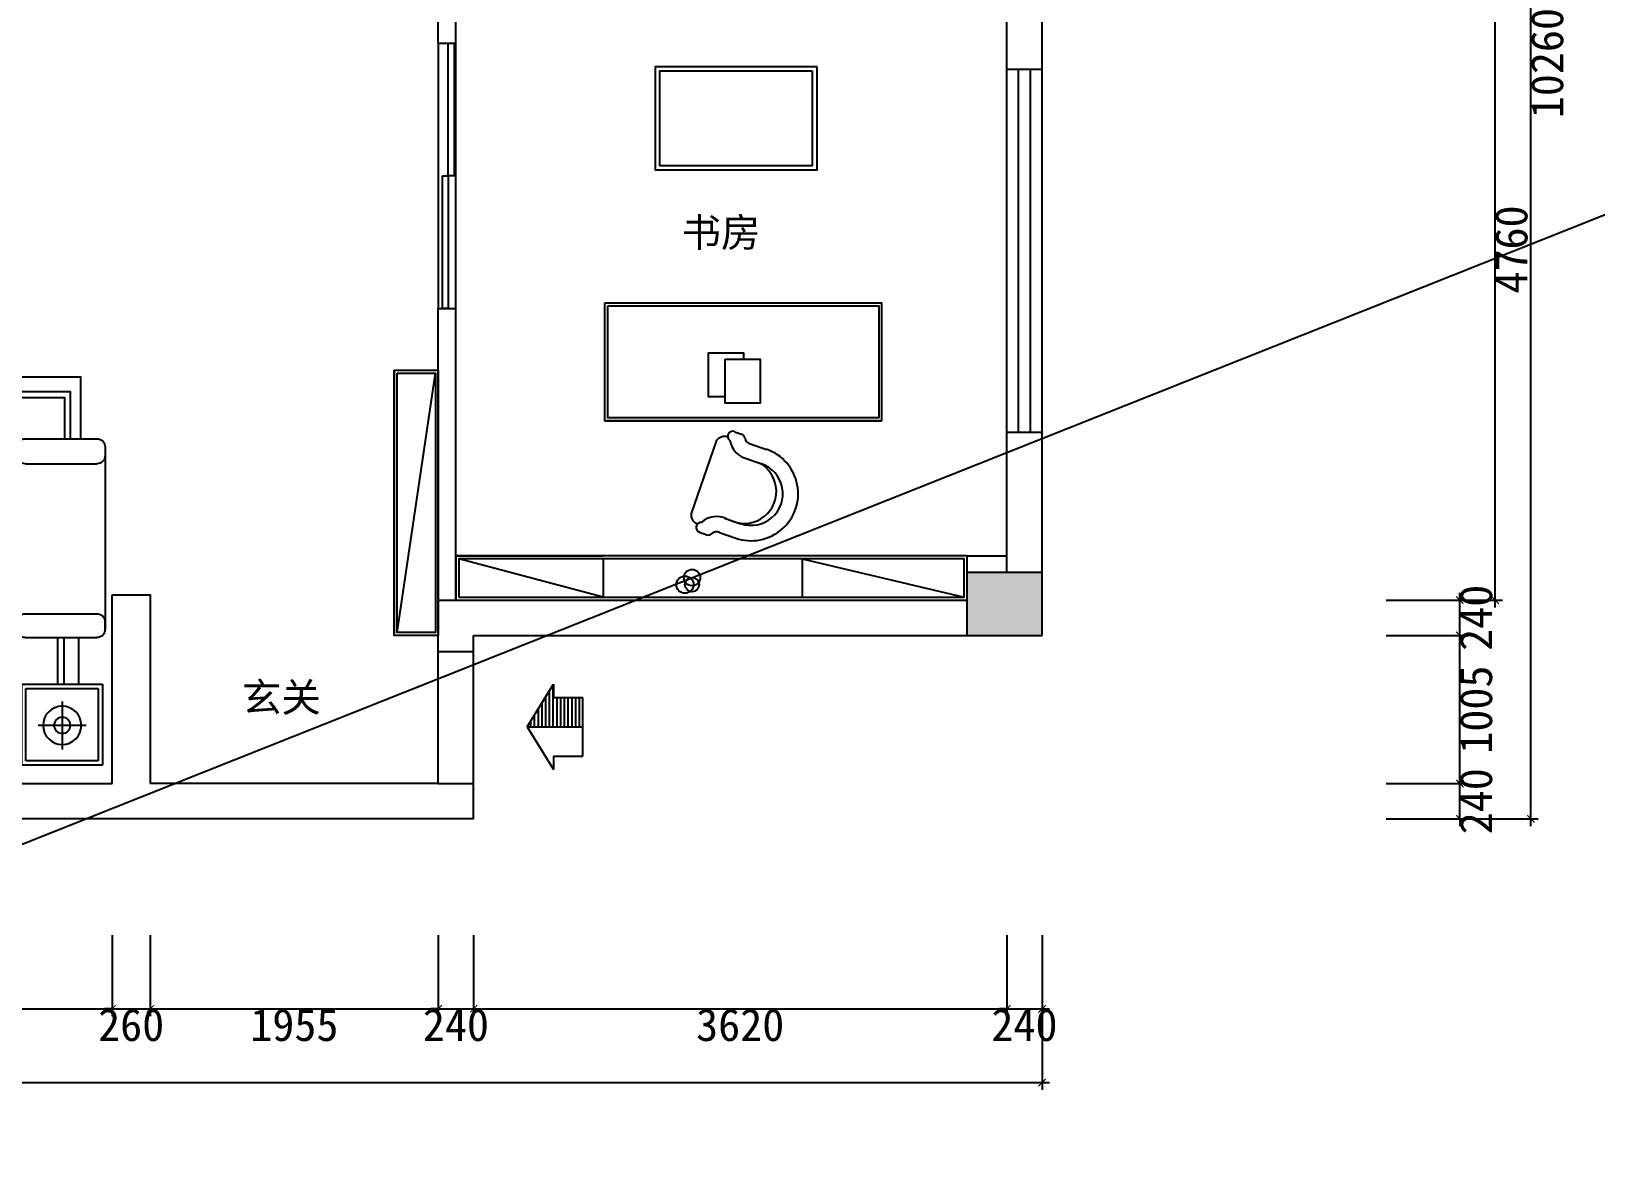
# Model space of a CAD drawing. Header units: millimetres. Extents: x 39175 to 443077, y -41362 to 75939.
# Drawn here: x 385348 to 395970, y 50766 to 58479 of the extents above; entities that cross this region are included whole.
import ezdxf
from ezdxf.enums import TextEntityAlignment as Align

# ---------------------------------------------------------------- set-up
doc = ezdxf.new("R2010")
doc.units = ezdxf.units.MM
for name, color, linetype in [('016-P平面家具', 51, 'Continuous'), ('COLUMN', 7, 'Continuous'), ('墙体', 7, 'Continuous')]:
    doc.layers.add(name, color=color, linetype=linetype)
doc.styles.add('ar', font='arial.ttf')
doc.styles.get("Standard").update_dxf_attribs({"font": ''})
doc.styles.get('Standard').set_extended_font_data('NSimSun')
doc.dimstyles.new('ISO-25', dxfattribs={"dimtxt": 220, "dimasz": 50, "dimexe": 50, "dimexo": 0.625, "dimtad": 2, "dimdec": 0, "dimtxsty": 'Standard', "dimblk": 'ARCHTICK', "dimcen": 2.5, "dimdle": 50, "dimclrd": 251, "dimclre": 251, "dimclrt": 51, "dimadec": 0, "dimazin": 0, "dimtfac": 1, "dimtdec": 0, "dimtix": 1, "dimtmove": 2, "dimatfit": 3, "dimfxl": 500, "dimfxlon": 1, "dimarcsym": 0})

# ---------------------------------------------------------------- blocks, each defined once
blk = doc.blocks.new('_ArchTick')
at = {"color": 0, "linetype": 'ByBlock', "const_width": 0.15}
blk.add_lwpolyline([(-0.5, -0.5), (0.5, 0.5)], dxfattribs=at)
blk = doc.blocks.new('*D141')
at = {"color": 251, "lineweight": -2, "transparency": 16777216}
for p, q in [((381146, 52344), (381146, 51794)), ((385896, 52344), (385896, 51794)), ((381096, 51844), (385946, 51844))]:
    blk.add_line(p, q, dxfattribs=at)
at = {"layer": 'Defpoints', "color": 0, "transparency": 16777216}
for p in [(381146, 53373), (385896, 53373), (385896, 51844)]:
    blk.add_point(p, dxfattribs=at)
at = {"color": 251, "lineweight": -2, "transparency": 16777216, "xscale": 50, "yscale": 50, "zscale": 50, "rotation": 180}
blk.add_blockref('_ArchTick', (381146, 51844), dxfattribs=at)
at = {"color": 251, "lineweight": -2, "transparency": 16777216, "xscale": 50, "yscale": 50, "zscale": 50}
blk.add_blockref('_ArchTick', (385896, 51844), dxfattribs=at)
at = {"color": 51, "transparency": 16777216, "insert": (383521, 51734), "char_height": 220, "attachment_point": 5}
blk.add_mtext('4750', dxfattribs=at)
blk = doc.blocks.new('*D151')
at = {"color": 251, "lineweight": -2, "transparency": 16777216}
for p, q in [((385896, 52344), (385896, 51794)), ((386156, 52344), (386156, 51794)), ((385896, 51844), (385846, 51844)), ((385896, 51844), (386156, 51844)), ((386156, 51844), (386206, 51844))]:
    blk.add_line(p, q, dxfattribs=at)
at = {"layer": 'Defpoints', "color": 0, "transparency": 16777216}
for p in [(385896, 53373), (386156, 53373), (386156, 51844)]:
    blk.add_point(p, dxfattribs=at)
at = {"color": 251, "lineweight": -2, "transparency": 16777216, "xscale": 50, "yscale": 50, "zscale": 50}
blk.add_blockref('_ArchTick', (385896, 51844), dxfattribs=at)
at = {"color": 251, "lineweight": -2, "transparency": 16777216, "xscale": 50, "yscale": 50, "zscale": 50, "rotation": 180}
blk.add_blockref('_ArchTick', (386156, 51844), dxfattribs=at)
at = {"color": 51, "transparency": 16777216, "insert": (386026, 51734), "char_height": 220, "attachment_point": 5}
blk.add_mtext('260', dxfattribs=at)
blk = doc.blocks.new('*D142')
at = {"color": 251, "lineweight": -2, "transparency": 16777216}
for p, q in [((386156, 52344), (386156, 51794)), ((388111, 52344), (388111, 51794)), ((386106, 51844), (388161, 51844))]:
    blk.add_line(p, q, dxfattribs=at)
at = {"layer": 'Defpoints', "color": 0, "transparency": 16777216}
for p in [(386156, 53373), (388111, 53373), (388111, 51844)]:
    blk.add_point(p, dxfattribs=at)
at = {"color": 251, "lineweight": -2, "transparency": 16777216, "xscale": 50, "yscale": 50, "zscale": 50, "rotation": 180}
blk.add_blockref('_ArchTick', (386156, 51844), dxfattribs=at)
at = {"color": 251, "lineweight": -2, "transparency": 16777216, "xscale": 50, "yscale": 50, "zscale": 50}
blk.add_blockref('_ArchTick', (388111, 51844), dxfattribs=at)
at = {"color": 51, "transparency": 16777216, "insert": (387134, 51734), "char_height": 220, "attachment_point": 5}
blk.add_mtext('1955', dxfattribs=at)
blk = doc.blocks.new('*D143')
at = {"color": 251, "lineweight": -2, "transparency": 16777216}
for p, q in [((388111, 52344), (388111, 51794)), ((388351, 52344), (388351, 51794)), ((388111, 51844), (388061, 51844)), ((388111, 51844), (388351, 51844)), ((388351, 51844), (388401, 51844))]:
    blk.add_line(p, q, dxfattribs=at)
at = {"layer": 'Defpoints', "color": 0, "transparency": 16777216}
for p in [(388111, 53373), (388351, 53373), (388351, 51844)]:
    blk.add_point(p, dxfattribs=at)
at = {"color": 251, "lineweight": -2, "transparency": 16777216, "xscale": 50, "yscale": 50, "zscale": 50}
blk.add_blockref('_ArchTick', (388111, 51844), dxfattribs=at)
at = {"color": 251, "lineweight": -2, "transparency": 16777216, "xscale": 50, "yscale": 50, "zscale": 50, "rotation": 180}
blk.add_blockref('_ArchTick', (388351, 51844), dxfattribs=at)
at = {"color": 51, "transparency": 16777216, "insert": (388231, 51734), "char_height": 220, "attachment_point": 5}
blk.add_mtext('240', dxfattribs=at)
blk = doc.blocks.new('*D144')
at = {"color": 251, "lineweight": -2, "transparency": 16777216}
for p, q in [((388351, 52344), (388351, 51794)), ((391971, 52344), (391971, 51794)), ((388301, 51844), (392021, 51844))]:
    blk.add_line(p, q, dxfattribs=at)
at = {"layer": 'Defpoints', "color": 0, "transparency": 16777216}
for p in [(391971, 54808), (388351, 53373), (391971, 51844)]:
    blk.add_point(p, dxfattribs=at)
at = {"color": 251, "lineweight": -2, "transparency": 16777216, "xscale": 50, "yscale": 50, "zscale": 50, "rotation": 180}
blk.add_blockref('_ArchTick', (388351, 51844), dxfattribs=at)
at = {"color": 251, "lineweight": -2, "transparency": 16777216, "xscale": 50, "yscale": 50, "zscale": 50}
blk.add_blockref('_ArchTick', (391971, 51844), dxfattribs=at)
at = {"color": 51, "transparency": 16777216, "insert": (390161, 51734), "char_height": 220, "attachment_point": 5}
blk.add_mtext('3620', dxfattribs=at)
blk = doc.blocks.new('*D145')
at = {"color": 251, "lineweight": -2, "transparency": 16777216}
for p, q in [((391971, 52344), (391971, 51794)), ((392211, 52344), (392211, 51794)), ((391971, 51844), (391921, 51844)), ((391971, 51844), (392211, 51844)), ((392211, 51844), (392261, 51844))]:
    blk.add_line(p, q, dxfattribs=at)
at = {"layer": 'Defpoints', "color": 0, "transparency": 16777216}
for p in [(391971, 54808), (392211, 54378), (392211, 51844)]:
    blk.add_point(p, dxfattribs=at)
at = {"color": 251, "lineweight": -2, "transparency": 16777216, "xscale": 50, "yscale": 50, "zscale": 50}
blk.add_blockref('_ArchTick', (391971, 51844), dxfattribs=at)
at = {"color": 251, "lineweight": -2, "transparency": 16777216, "xscale": 50, "yscale": 50, "zscale": 50, "rotation": 180}
blk.add_blockref('_ArchTick', (392211, 51844), dxfattribs=at)
at = {"color": 51, "transparency": 16777216, "insert": (392091, 51734), "char_height": 220, "attachment_point": 5}
blk.add_mtext('240', dxfattribs=at)
blk = doc.blocks.new('*D152')
at = {"color": 251, "lineweight": -2, "transparency": 16777216}
for p, q in [((394547, 53373), (395097, 53373)), ((395047, 53373), (395047, 53423)), ((395047, 53133), (395047, 53373)), ((394547, 53133), (395097, 53133)), ((395047, 53133), (395047, 53083))]:
    blk.add_line(p, q, dxfattribs=at)
at = {"layer": 'Defpoints', "color": 0, "transparency": 16777216}
for p in [(388111, 53373), (395047, 53373), (388351, 53133)]:
    blk.add_point(p, dxfattribs=at)
at = {"color": 251, "lineweight": -2, "transparency": 16777216, "xscale": 50, "yscale": 50, "zscale": 50}
for p, rotation in [((395047, 53373), 270), ((395047, 53133), 90)]:
    blk.add_blockref('_ArchTick', p, dxfattribs=dict(at, rotation=rotation))
at = {"color": 51, "transparency": 16777216, "insert": (395158, 53253), "char_height": 220, "attachment_point": 5, "rotation": 90}
blk.add_mtext('240', dxfattribs=at)
blk = doc.blocks.new('*D153')
at = {"color": 251, "lineweight": -2, "transparency": 16777216}
for p, q in [((395047, 53323), (395047, 54428)), ((394547, 54378), (395097, 54378)), ((394547, 53373), (395097, 53373))]:
    blk.add_line(p, q, dxfattribs=at)
at = {"layer": 'Defpoints', "color": 0, "transparency": 16777216}
for p in [(392211, 54378), (395047, 54378), (388111, 53373)]:
    blk.add_point(p, dxfattribs=at)
at = {"color": 251, "lineweight": -2, "transparency": 16777216, "xscale": 50, "yscale": 50, "zscale": 50}
for p, rotation in [((395047, 54378), 90), ((395047, 53373), 270)]:
    blk.add_blockref('_ArchTick', p, dxfattribs=dict(at, rotation=rotation))
at = {"color": 51, "transparency": 16777216, "insert": (395158, 53875), "char_height": 220, "attachment_point": 5, "rotation": 90}
blk.add_mtext('1005', dxfattribs=at)
blk = doc.blocks.new('*D154')
at = {"color": 251, "lineweight": -2, "transparency": 16777216}
for p, q in [((394547, 54618), (395097, 54618)), ((395047, 54618), (395047, 54668)), ((395047, 54378), (395047, 54618)), ((394547, 54378), (395097, 54378)), ((395047, 54378), (395047, 54328))]:
    blk.add_line(p, q, dxfattribs=at)
at = {"layer": 'Defpoints', "color": 0, "transparency": 16777216}
for p in [(391701, 54618), (395047, 54618), (392211, 54378)]:
    blk.add_point(p, dxfattribs=at)
at = {"color": 251, "lineweight": -2, "transparency": 16777216, "xscale": 50, "yscale": 50, "zscale": 50}
for p, rotation in [((395047, 54618), 270), ((395047, 54378), 90)]:
    blk.add_blockref('_ArchTick', p, dxfattribs=dict(at, rotation=rotation))
at = {"color": 51, "transparency": 16777216, "insert": (395158, 54498), "char_height": 220, "attachment_point": 5, "rotation": 90}
blk.add_mtext('240', dxfattribs=at)
blk = doc.blocks.new('*D155')
at = {"color": 251, "lineweight": -2, "transparency": 16777216}
for p, q in [((394787, 59378), (395337, 59378)), ((395287, 54568), (395287, 59428)), ((394787, 54618), (395337, 54618))]:
    blk.add_line(p, q, dxfattribs=at)
at = {"layer": 'Defpoints', "color": 0, "transparency": 16777216}
for p in [(392211, 59378), (395287, 59378), (391701, 54618)]:
    blk.add_point(p, dxfattribs=at)
at = {"color": 251, "lineweight": -2, "transparency": 16777216, "xscale": 50, "yscale": 50, "zscale": 50}
for p, rotation in [((395287, 59378), 90), ((395287, 54618), 270)]:
    blk.add_blockref('_ArchTick', p, dxfattribs=dict(at, rotation=rotation))
at = {"color": 51, "transparency": 16777216, "insert": (395398, 56998), "char_height": 220, "attachment_point": 5, "rotation": 90}
blk.add_mtext('4760', dxfattribs=at)
blk = doc.blocks.new('*D147')
at = {"color": 251, "lineweight": -2, "transparency": 16777216}
for p, q in [((374831, 51844), (374831, 51294)), ((392211, 51844), (392211, 51294)), ((374781, 51344), (392261, 51344))]:
    blk.add_line(p, q, dxfattribs=at)
at = {"layer": 'Defpoints', "color": 0, "transparency": 16777216}
for p in [(392211, 54378), (374831, 53133), (392211, 51344)]:
    blk.add_point(p, dxfattribs=at)
at = {"color": 251, "lineweight": -2, "transparency": 16777216, "xscale": 50, "yscale": 50, "zscale": 50, "rotation": 180}
blk.add_blockref('_ArchTick', (374831, 51344), dxfattribs=at)
at = {"color": 251, "lineweight": -2, "transparency": 16777216, "xscale": 50, "yscale": 50, "zscale": 50}
blk.add_blockref('_ArchTick', (392211, 51344), dxfattribs=at)
at = {"color": 51, "transparency": 16777216, "insert": (383521, 51234), "char_height": 220, "attachment_point": 5}
blk.add_mtext('17380', dxfattribs=at)
blk = doc.blocks.new('*D175')
at = {"color": 251, "lineweight": -2, "transparency": 16777216}
for p, q in [((395530, 53083), (395530, 63443)), ((395030, 63393), (395580, 63393)), ((395030, 53133), (395580, 53133))]:
    blk.add_line(p, q, dxfattribs=at)
at = {"layer": 'Defpoints', "color": 0, "transparency": 16777216}
for p in [(388351, 63393), (395530, 63393), (388351, 53133)]:
    blk.add_point(p, dxfattribs=at)
at = {"color": 251, "lineweight": -2, "transparency": 16777216, "xscale": 50, "yscale": 50, "zscale": 50}
for p, rotation in [((395530, 63393), 90), ((395530, 53133), 270)]:
    blk.add_blockref('_ArchTick', p, dxfattribs=dict(at, rotation=rotation))
at = {"color": 51, "transparency": 16777216, "insert": (395641, 58263), "char_height": 220, "attachment_point": 5, "rotation": 90}
blk.add_mtext('10260', dxfattribs=at)
blk = doc.blocks.new('YTYT')
at = {"layer": '016-P平面家具'}
for p, q in [((128945, -21545), (128836, -21507)), ((129081, -21546), (129033, -21529)), ((128911, -21642), (128802, -21604)), ((128968, -22165), (129139, -21673)), ((128770, -22049), (128661, -22011)), ((128736, -22147), (128627, -22109)), ((128844, -22229), (128796, -22213))]:
    blk.add_line(p, q, dxfattribs=at)
for centre, radius, start, end in [((128731, -21808), 319, 70.8731, 250.8731), ((128966, -21503), 46.5, 243.2905, 313.2868), ((129022, -21562), 34.4, 70.8731, 133.2868), ((129070, -21579), 34.4, 266.2069, 70.8731), ((128731, -21808), 215, 70.8731, 250.8731), ((125844, -21785), 2991, 3.2816, 3.318), ((128966, -21503), 150, 243.2905, 312.7171), ((129074, -21665), 65.5, 352.9364, 71.8295), ((125844, -21785), 2819, 355.458, 355.5646), ((128727, -22192), 150, 9.029, 78.4556), ((128727, -22192), 46.5, 8.4594, 78.4556), ((128807, -22180), 34.4, 188.4594, 250.8731), ((128856, -22197), 34.4, 250.8731, 55.5392), ((128912, -22131), 65.5, 249.9167, 328.8097)]:
    blk.add_arc(centre, radius, start, end, dxfattribs=at)
at = {"layer": '016-P平面家具', "color": 250}
blk.add_arc((128778, -21824), 218, 61.1955, 241.8196, dxfattribs=at)
blk = doc.blocks.new('swrgs e')
at = {"layer": '016-P平面家具', "color": 51, "ltscale": 120}
for p, q in [((381737, 55713), (381250, 55713)), ((381193, 55657), (381193, 54420)), ((381193, 55657), (381193, 55600)), ((381793, 55657), (381793, 54420)), ((381793, 55657), (381793, 55600)), ((381737, 55543), (381250, 55543)), ((385634, 55124), (385634, 54973)), ((381737, 54525), (381250, 54525)), ((381737, 54525), (381250, 54525)), ((381193, 54420), (381193, 54469)), ((381193, 54420), (381193, 54469)), ((381793, 54420), (381793, 54469)), ((381793, 54420), (381793, 54469)), ((381737, 54364), (381250, 54364)), ((381737, 54364), (381250, 54364)), ((382172, 54191), (382744, 54191)), ((382849, 54191), (383572, 54191)), ((383677, 54191), (384249, 54191)), ((384353, 54191), (384925, 54191)), ((382068, 54086), (381963, 54086)), ((382120, 54034), (382120, 54139)), ((382796, 53472), (382796, 54139)), ((382796, 54139), (382796, 53472)), ((383625, 54139), (383625, 53472)), ((383625, 54139), (383625, 53472)), ((383625, 53472), (383625, 54139)), ((383625, 53472), (383625, 54139)), ((384301, 54139), (384301, 53472)), ((384977, 54139), (384977, 53472)), ((385134, 54086), (385030, 54086)), ((381211, 54047), (381211, 53498)), ((381760, 54047), (381211, 54047)), ((381760, 53498), (381760, 54047)), ((381911, 54034), (381911, 53425)), ((382120, 53472), (382120, 54034)), ((382120, 53472), (382120, 54034)), ((384977, 54034), (384977, 53472)), ((384977, 54034), (384977, 53472)), ((385187, 53425), (385187, 54034)), ((385347, 53498), (385347, 54047)), ((385347, 54047), (385896, 54047)), ((385896, 54047), (385896, 53498)), ((381211, 53498), (381760, 53498)), ((382796, 53472), (382120, 53472)), ((385163, 53472), (382120, 53472)), ((383625, 53472), (382796, 53472)), ((385163, 53472), (383625, 53472)), ((385896, 53498), (385347, 53498)), ((381963, 53373), (385134, 53373))]:
    blk.add_line(p, q, dxfattribs=at)
at = {"layer": '016-P平面家具', "color": 250, "ltscale": 120}
for p, q in [((385494, 54973), (385494, 55124)), ((385534, 55124), (385534, 54973)), ((381241, 54018), (381241, 53528)), ((381731, 54018), (381241, 54018)), ((381731, 53528), (381731, 54018)), ((385377, 53528), (385377, 54018)), ((385377, 54018), (385867, 54018)), ((385867, 54018), (385867, 53528)), ((381485, 53931), (381485, 53605)), ((385623, 53931), (385623, 53605)), ((381648, 53770), (381322, 53770)), ((385460, 53770), (385786, 53770)), ((381241, 53528), (381731, 53528)), ((385867, 53528), (385377, 53528))]:
    blk.add_line(p, q, dxfattribs=at)
at = {"layer": '016-P平面家具', "color": 51, "ltscale": 120}
blk.add_lwpolyline([(385716, 55724), (385716, 56133), (381360, 56133), (381360, 55713)], dxfattribs=at)
at = {"layer": '016-P平面家具', "color": 250, "ltscale": 120}
for points in [[(383329, 56033), (381430, 56033), (381430, 55713)], [(383329, 55993), (381470, 55993), (381470, 55713)], [(385616, 55724), (385616, 56033), (383329, 56033)], [(385576, 55724), (385576, 55993), (383329, 55993)], [(381475, 54364), (381475, 54047)], [(381517, 54364), (381517, 54047)], [(385494, 54047), (385494, 54373)], [(385534, 54047), (385534, 54373)], [(381760, 53917), (381911, 53917)], [(381760, 53877), (381911, 53877)], [(385187, 53917), (385347, 53917)], [(385187, 53877), (385347, 53877)]]:
    blk.add_lwpolyline(points, dxfattribs=at)
at = {"layer": '016-P平面家具', "color": 51, "ltscale": 120}
for points in [[(385262, 55124), (385862, 55124), (385862, 55724), (385262, 55724)], [(384359, 54561), (382756, 54561), (382756, 55461), (384359, 55461)], [(385262, 54373), (385862, 54373), (385862, 54973), (385262, 54973)]]:
    blk.add_lwpolyline(points, close=True, dxfattribs=at)
at = {"layer": '016-P平面家具', "color": 250, "ltscale": 120}
blk.add_lwpolyline([(384329, 54591), (382786, 54591), (382786, 55431), (384329, 55431)], close=True, dxfattribs=at)
at = {"layer": '016-P平面家具', "color": 51}
for points in [[(381375, 54364), (381375, 54047)], [(385634, 54047), (385634, 54373)], [(381760, 53777), (381911, 53777)], [(385187, 53777), (385347, 53777)]]:
    blk.add_lwpolyline(points, dxfattribs=at)
at = {"layer": '016-P平面家具', "color": 250, "ltscale": 120}
blk.add_lwpolyline([(382120, 53530, -0.414214), (382172, 53582), (385111, 53582, -0.414214), (385163, 53530), (385163, 53472), (382120, 53472)], format="xyb", close=True, dxfattribs=at)
at = {"layer": '016-P平面家具', "color": 51, "ltscale": 120}
for centre in [(381485, 53768), (385623, 53768)]:
    blk.add_circle(centre, 130, dxfattribs=at)
at = {"layer": '016-P平面家具', "color": 250, "ltscale": 120}
for centre in [(381485, 53768), (385623, 53768)]:
    blk.add_circle(centre, 55, dxfattribs=at)
at = {"layer": '016-P平面家具', "color": 51, "ltscale": 120}
for centre, radius, start, end in [((381250, 55657), 56.3, 90, 180), ((381737, 55657), 56.3, 0, 90), ((381250, 55600), 56.3, 180, 270), ((381737, 55600), 56.3, 270, 0), ((381250, 54469), 56.3, 90, 180), ((381250, 54469), 56.3, 90, 180), ((381737, 54469), 56.3, 0, 90), ((381737, 54469), 56.3, 0, 90), ((381250, 54420), 56.3, 180, 270), ((381250, 54420), 56.3, 180, 270), ((381737, 54420), 56.3, 270, 0), ((381737, 54420), 56.3, 270, 0), ((382172, 54139), 52.4, 90, 180), ((382172, 54139), 52.4, 90, 180), ((382744, 54139), 52.4, 0, 90), ((382849, 54139), 52.4, 90, 180), ((382849, 54139), 52.4, 90, 180), ((383572, 54139), 52.4, 0, 90), ((383572, 54139), 52.4, 0, 90), ((383677, 54139), 52.4, 90, 180), ((383677, 54139), 52.4, 90, 180), ((384249, 54139), 52.4, 0, 90), ((384353, 54139), 52.4, 90, 180), ((384925, 54139), 52.4, 0, 90), ((381963, 54034), 52.4, 90, 180), ((382068, 54034), 52.4, 0, 90), ((385030, 54034), 52.4, 90, 180), ((385134, 54034), 52.4, 0, 90), ((381963, 53425), 52.4, 180, 270), ((385134, 53425), 52.4, 270, 0)]:
    blk.add_arc(centre, radius, start, end, dxfattribs=at)

msp = doc.modelspace()

# ---------------------------------------------------------------- hatches: boundary and pattern name
h = msp.add_hatch(color=8)
h.dxf.hatch_style = 1
h.paths.add_polyline_path([(392211.4, 54807.9), (391701.4, 54807.9), (391701.4, 54377.9), (392211.4, 54377.9)])
h = msp.add_hatch()
h.set_pattern_fill('ANSI31', color=251, scale=8, angle=45, style=0)
h.set_pattern_definition([(90, (388714.404, 53758.2), (-25.4, 5e-15), [])])
h.paths.add_polyline_path([(389092.7, 53958.2), (388892.7, 53958.2), (388892.7, 54048.1), (388714.4, 53758.2), (389092.7, 53758.2)])

# ---------------------------------------------------------------- linework, layer by layer
at = {"color": 3}
msp.add_line((336773, 33674.7), (443077.3, 75939), dxfattribs=at)
for p, q in [((388111.4, 58397.9), (388111.4, 59377.9)), ((388231.4, 58397.9), (388231.4, 59377.9)), ((391971.4, 58222.9), (391971.4, 59377.9)), ((392211.4, 58222.9), (392211.4, 59377.9)), ((388111.4, 58397.9), (388231.4, 58397.9)), ((391971.4, 58222.9), (392211.4, 58222.9)), ((388111.4, 54617.9), (388111.4, 56597.9)), ((388111.4, 56597.9), (388231.4, 56597.9)), ((388231.4, 54617.9), (388231.4, 56597.9)), ((387811.4, 56177.9), (387811.4, 54377.9)), ((388111.4, 54377.9), (388111.4, 55877.9)), ((391971.4, 54807.9), (391971.4, 55757.9)), ((391971.4, 55757.9), (392211.4, 55757.9)), ((392211.4, 54377.9), (392211.4, 55757.9)), ((391701.4, 54377.9), (391701.4, 54807.9)), ((391701.4, 54807.9), (392211.4, 54807.9)), ((385896.4, 53372.9), (385896.4, 54652.9)), ((385896.4, 54652.9), (386156.4, 54652.9)), ((386156.4, 53372.9), (386156.4, 54652.9)), ((388111.4, 54267.9), (388111.4, 54617.9)), ((388111.4, 54617.9), (391701.4, 54617.9)), ((388111.4, 54377.9), (387811.4, 54377.9)), ((388351.4, 54377.9), (392211.4, 54377.9)), ((388351.4, 54267.9), (388351.4, 54377.9)), ((388351.4, 54267.9), (388111.4, 54267.9)), ((388892.7, 54048.1), (388892.7, 53958.2)), ((381146.4, 53372.9), (385896.4, 53372.9)), ((388111.4, 53372.9), (386156.4, 53372.9)), ((388111.4, 53372.9), (388351.4, 53372.9)), ((388351.4, 53132.9), (388351.4, 53372.9)), ((388351.4, 53132.9), (374831.4, 53132.9))]:
    msp.add_line(p, q)
at = {"color": 2}
for p, q in [((388111.4, 58397.9), (388111.4, 56597.9)), ((388231.4, 56597.9), (388231.4, 58397.9)), ((388231.4, 54917.9), (389231.4, 54917.9)), ((391701.4, 54917.9), (391971.4, 54917.9)), ((389231.4, 54897.9), (389231.4, 54637.9)), ((390581.4, 54897.9), (390581.4, 54637.9))]:
    msp.add_line(p, q, dxfattribs=at)
at = {"color": 251}
for p, q in [((391971.4, 55757.9), (391971.4, 58222.9)), ((392211.4, 55757.9), (392211.4, 58222.9)), ((389231.4, 54637.9), (388251.4, 54897.9)), ((390581.4, 54897.9), (391681.4, 54637.9)), ((388111.4, 53372.9), (388111.4, 54267.9)), ((388351.4, 53372.9), (388351.4, 54267.9))]:
    msp.add_line(p, q, dxfattribs=at)
at = {"color": 51}
for p, q in [((392051.4, 55757.9), (392051.4, 58222.9)), ((392131.4, 55757.9), (392131.4, 58222.9)), ((389241.3, 55835), (391121.3, 55835))]:
    msp.add_line(p, q, dxfattribs=at)
at = {"color": 1}
for p, q in [((387831.4, 54397.9), (388091.4, 56157.9)), ((388714.4, 53758.2), (388892.7, 54048.1)), ((388892.7, 53958.2), (389092.7, 53958.2)), ((389092.7, 53558.2), (389092.7, 53958.2)), ((388714.4, 53758.2), (388892.7, 53468.3)), ((388714.4, 53758.2), (389092.7, 53758.2)), ((388892.7, 53558.2), (388892.7, 53468.3)), ((388892.7, 53558.2), (389092.7, 53558.2))]:
    msp.add_line(p, q, dxfattribs=at)
at = {"color": 2}
for points in [[(388179.4, 58397.9), (388219.4, 58397.9), (388219.4, 57497.9), (388179.4, 57497.9)], [(388139.4, 57497.9), (388179.4, 57497.9), (388179.4, 56597.9), (388139.4, 56597.9)], [(389241.3, 56635), (391121.3, 56635), (391121.3, 55835), (389241.3, 55835)], [(390059.4, 56252.8), (390295.9, 56252.8), (390295.9, 55954.7), (390059.4, 55954.7)], [(387811.4, 56177.9), (388111.4, 56177.9), (388111.4, 54377.9), (387811.4, 54377.9)], [(388231.4, 54617.9), (391701.4, 54617.9), (391701.4, 54917.9), (388231.4, 54917.9)]]:
    msp.add_lwpolyline(points, close=True, dxfattribs=at)
msp.add_lwpolyline([(390059.4, 55997.7), (389946.5, 55997.7), (389946.5, 56295.8), (390183, 56295.8), (390183, 56252.8)], dxfattribs=at)
at = {"color": 1}
msp.add_lwpolyline([(387831.4, 56157.9), (388091.4, 56157.9), (388091.4, 54397.9), (387831.4, 54397.9)], close=True, dxfattribs=at)
at = {"color": 251}
msp.add_lwpolyline([(388251.4, 54637.9), (391681.4, 54637.9), (391681.4, 54897.9), (388251.4, 54897.9)], close=True, dxfattribs=at)
at = {"color": 2}
for centre, radius in [((389834, 54771.1), 55.3), ((389786.2, 54723.3), 58.3), ((389834, 54723.3), 47.8)]:
    msp.add_circle(centre, radius, dxfattribs=at)
at = {"layer": '016-P平面家具', "color": 51, "ltscale": 120}
msp.add_lwpolyline([(390683, 58238.7), (389583, 58238.7), (389583, 57538.7), (390683, 57538.7)], close=True, dxfattribs=at)
at = {"layer": '016-P平面家具', "color": 250, "ltscale": 120}
msp.add_lwpolyline([(390653, 58208.7), (389613, 58208.7), (389613, 57568.7), (390653, 57568.7)], close=True, dxfattribs=at)
at = {"layer": 'COLUMN', "color": 250}
msp.add_lwpolyline([(389261.3, 56615), (391101.3, 56615), (391101.3, 55855), (389261.3, 55855)], close=True, dxfattribs=at)

# ---------------------------------------------------------------- block references
at = {"color": 3, "xscale": -1}
msp.add_blockref('swrgs e', (767042.8, 0), dxfattribs=at)
at = {"layer": '墙体', "rotation": 180}
msp.add_blockref('YTYT', (518966.6, 33532.4), dxfattribs=at)

# ---------------------------------------------------------------- texts
at = {"color": 2, "style": 'ar', "flags": 8}
for tag, p in [('书房', (390030.9, 57117.6)), ('玄关', (387045.9, 53962.6))]:
    msp.add_attdef(tag, text='原始结构图', height=196, dxfattribs=at).set_placement(p, align=Align.MIDDLE)

# ---------------------------------------------------------------- dimensions: what is measured, and where the dimension line sits
for base, p1, p2, angle, picture, middle in [((395530.1, 63392.9), (388351.4, 53132.9), (388351.4, 63392.9), 90, '*D175', (395640.7, 58262.9)), ((395287.4, 59377.9), (391701.4, 54617.9), (392211.4, 59377.9), 270, '*D155', (395398, 56997.9)), ((395047.4, 54617.9), (392211.4, 54377.9), (391701.4, 54617.9), 270, '*D154', (395158, 54497.9)), ((395047.4, 54377.9), (388111.4, 53372.9), (392211.4, 54377.9), 270, '*D153', (395158, 53875.4)), ((395047.4, 53372.9), (388351.4, 53132.9), (388111.4, 53372.9), 270, '*D152', (395158, 53252.9))]:
    dim = msp.add_linear_dim(base=base, p1=p1, p2=p2, angle=angle, dimstyle='ISO-25')
    dim.commit()
    dim.dimension.update_dxf_attribs({"geometry": picture, "text_midpoint": middle})
for base, p1, p2, picture, middle in [((391971.4, 51844.1), (388351.4, 53372.9), (391971.4, 54807.9), '*D144', (390161.4, 51733.5)), ((392211.4, 51844.1), (391971.4, 54807.9), (392211.4, 54377.9), '*D145', (392091.4, 51733.5)), ((392211.4, 51344.1), (374831.4, 53132.9), (392211.4, 54377.9), '*D147', (383521.4, 51233.5)), ((385896.4, 51844.1), (381146.4, 53372.9), (385896.4, 53372.9), '*D141', (383521.4, 51733.5)), ((386156.4, 51844.1), (385896.4, 53372.9), (386156.4, 53372.9), '*D151', (386026.4, 51733.5)), ((388111.4, 51844.1), (386156.4, 53372.9), (388111.4, 53372.9), '*D142', (387133.9, 51733.5)), ((388351.4, 51844.1), (388111.4, 53372.9), (388351.4, 53372.9), '*D143', (388231.4, 51733.5))]:
    dim = msp.add_linear_dim(base=base, p1=p1, p2=p2, dimstyle='ISO-25')
    dim.commit()
    dim.dimension.update_dxf_attribs({"geometry": picture, "text_midpoint": middle})

doc.saveas('drawing.dxf')
